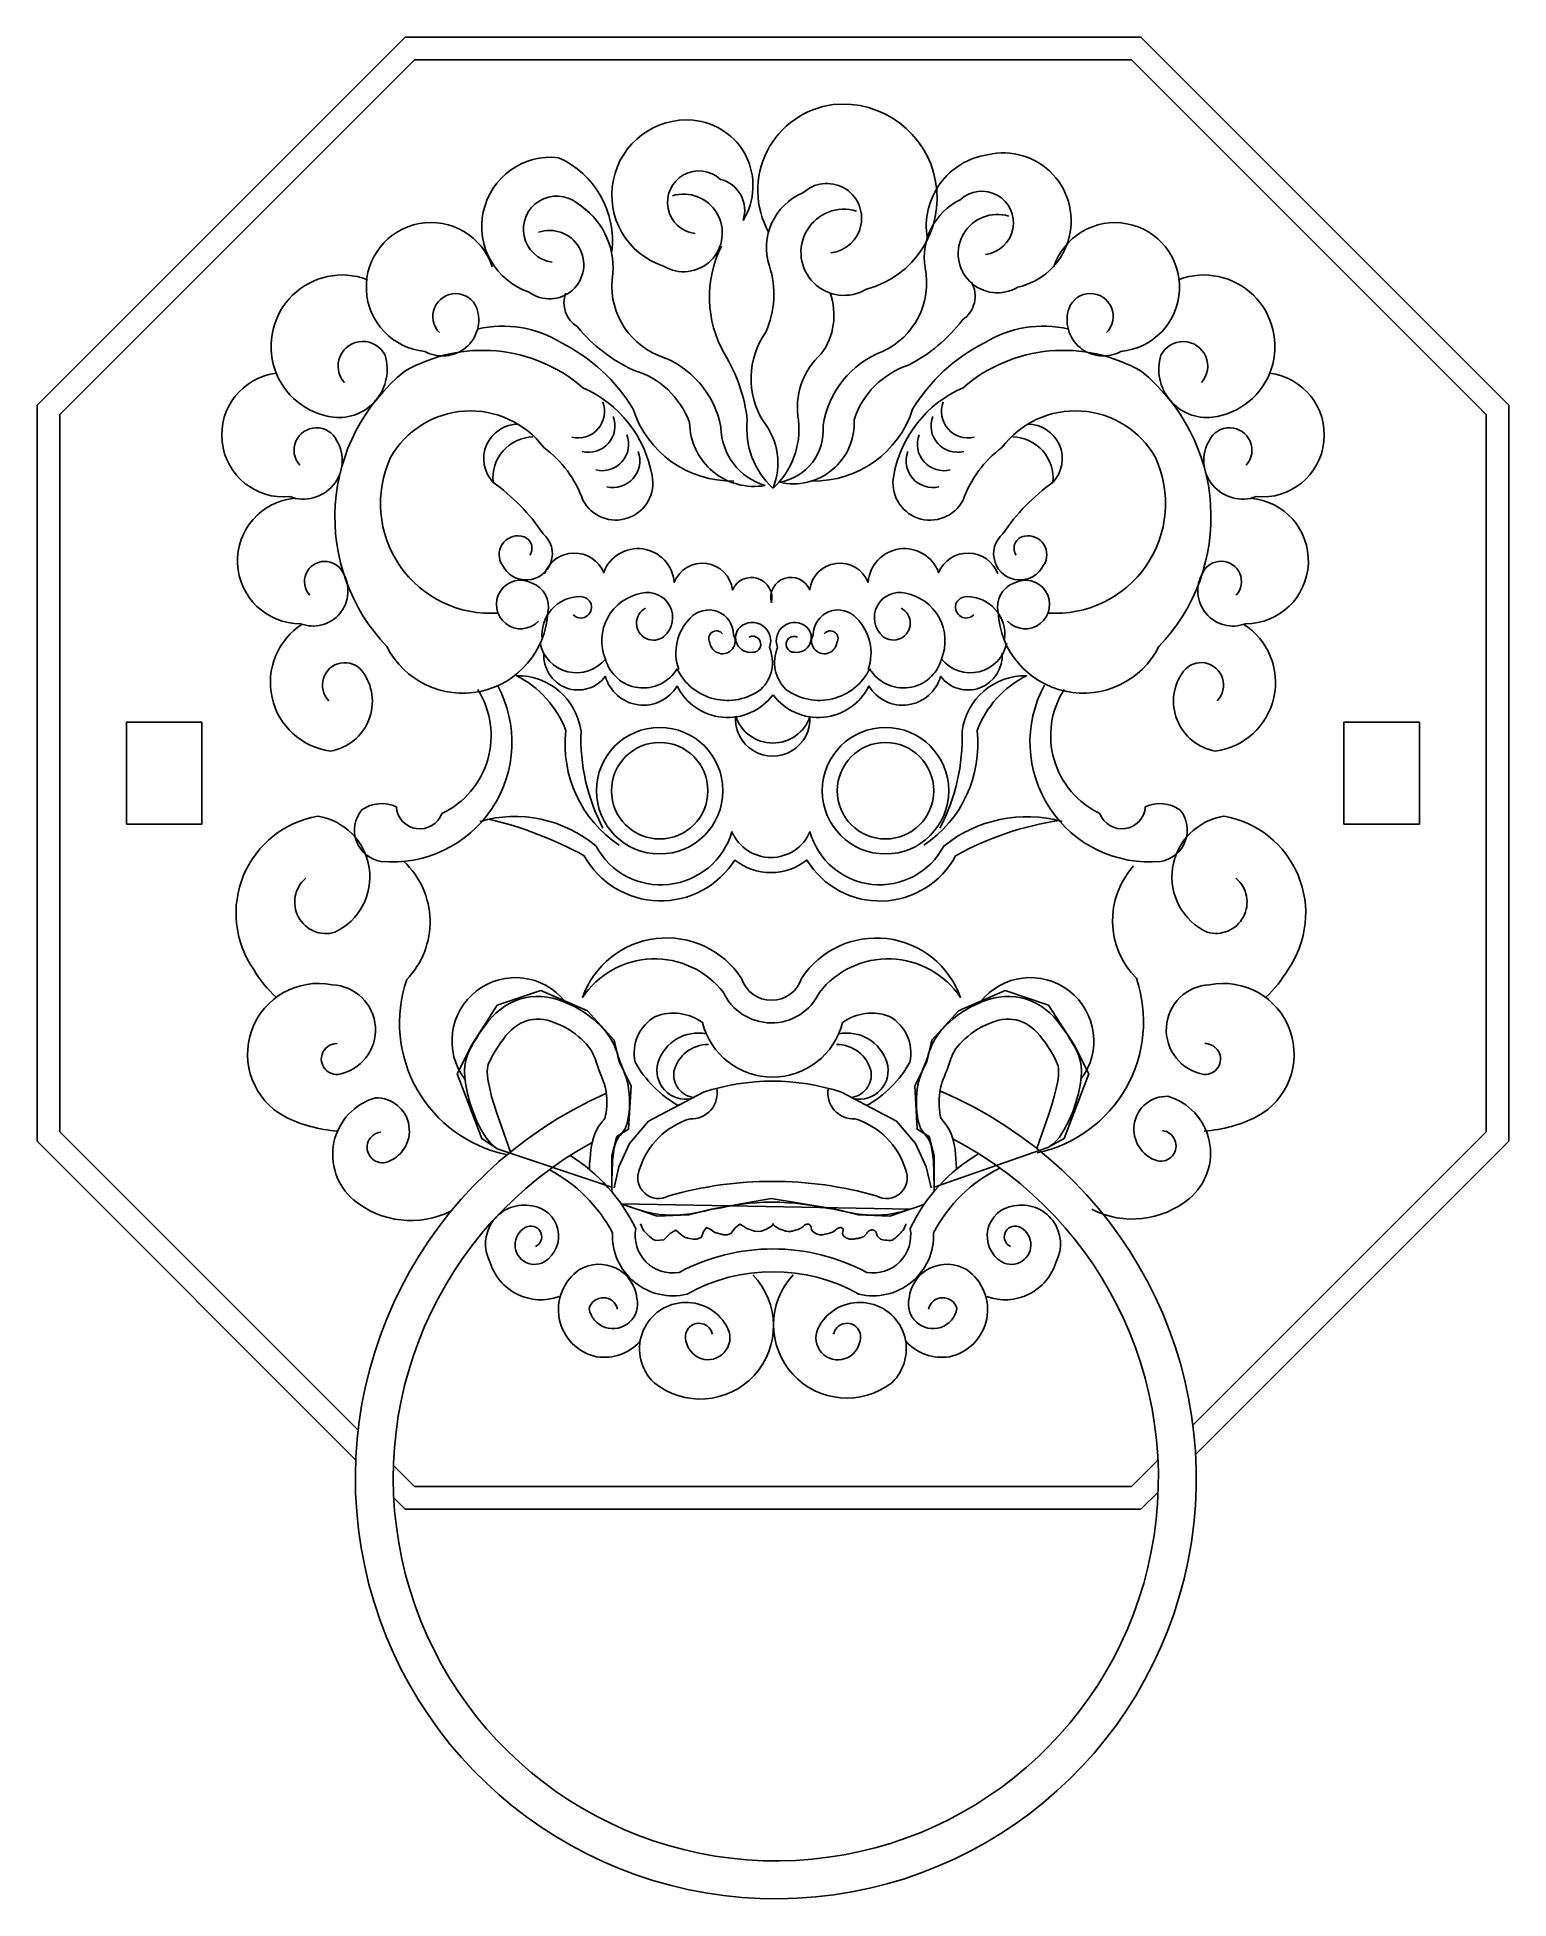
# Model space of a CAD drawing. Header units: metres. Extents: x 8018.8 to 8094.2, y 645.7 to 741.
import ezdxf

# ---------------------------------------------------------------- set-up
doc = ezdxf.new("R2010")
doc.units = ezdxf.units.M
for name, color, linetype in [('3', 3, 'Continuous'), ('4', 4, 'Continuous'), ('7', 7, 'Continuous')]:
    doc.layers.add(name, color=color, linetype=linetype)

msp = doc.modelspace()

# ---------------------------------------------------------------- linework, layer by layer
at = {"layer": '3'}
for centre, start, end in [((8046.48, 721.88), 256.14, 20.7), ((8066.45, 721.88), 159.3, 283.86), ((8047.01, 721.14), 256.14, 20.7), ((8065.92, 721.14), 159.3, 283.86), ((8047.71, 720.2), 256.14, 20.7), ((8048.28, 719.34), 256.14, 20.7), ((8064.64, 719.34), 159.3, 283.86), ((8065.22, 720.2), 159.3, 283.86)]:
    msp.add_arc(centre, 1.36, start, end, dxfattribs=at)
at = {"layer": '4'}
for points in [[(8035.09, 668.17), (8018.77, 684.5), (8018.77, 722.2), (8037.62, 741.04), (8075.31, 741.04), (8094.16, 722.2), (8094.16, 684.5), (8078.11, 668.45)], [(8076.19, 666.53), (8075.31, 665.65), (8037.62, 665.65), (8037.04, 666.23)]]:
    msp.add_lwpolyline(points, dxfattribs=at)
msp.add_arc((8056.61, 667.24), 21.54, 113.77, 67.02, dxfattribs=at)
at = {"layer": '7'}
for points in [[(8035.21, 669.7), (8019.93, 684.98), (8019.93, 721.71), (8038.1, 739.88), (8074.83, 739.88), (8093, 721.71), (8093, 684.98), (8077.97, 669.96)], [(8048.21, 681.92), (8048.21, 681.92), (8048.21, 682.03), (8048.21, 682.18), (8048.21, 682.37), (8048.21, 682.59), (8048.22, 682.82), (8048.23, 683.05), (8048.24, 683.29), (8048.25, 683.51), (8048.27, 683.71), (8048.29, 683.89), (8048.31, 684.06), (8048.34, 684.2), (8048.38, 684.33), (8048.42, 684.44), (8048.47, 684.54), (8048.52, 684.63), (8048.57, 684.72), (8048.63, 684.79), (8048.7, 684.87), (8048.76, 684.95), (8048.83, 685.04), (8048.89, 685.14), (8048.94, 685.27), (8048.99, 685.42), (8049.03, 685.59), (8049.07, 685.79), (8049.09, 686.01), (8049.11, 686.24), (8049.12, 686.48), (8049.11, 686.71), (8049.1, 686.95), (8049.07, 687.17), (8049.04, 687.38), (8048.99, 687.57), (8048.94, 687.76), (8048.88, 687.93), (8048.82, 688.09), (8048.76, 688.25), (8048.7, 688.4), (8048.64, 688.55), (8048.59, 688.7), (8048.54, 688.84), (8048.49, 688.99), (8048.44, 689.13), (8048.38, 689.28), (8048.32, 689.43), (8048.24, 689.59), (8048.15, 689.75), (8048.04, 689.91), (8047.91, 690.08), (8047.77, 690.25), (8047.61, 690.42), (8047.43, 690.6), (8047.23, 690.77), (8047.02, 690.93), (8046.8, 691.09), (8046.55, 691.25), (8046.3, 691.39), (8046.03, 691.52), (8045.75, 691.64), (8045.47, 691.74), (8045.18, 691.82), (8044.89, 691.88), (8044.6, 691.91), (8044.31, 691.91), (8044.03, 691.89), (8043.75, 691.84), (8043.48, 691.77), (8043.22, 691.67), (8042.97, 691.55), (8042.72, 691.41), (8042.5, 691.25), (8042.28, 691.07), (8042.08, 690.87), (8041.89, 690.66), (8041.72, 690.43), (8041.55, 690.21), (8041.4, 689.98), (8041.26, 689.75), (8041.12, 689.53), (8041, 689.31), (8040.89, 689.09), (8040.8, 688.87), (8040.72, 688.63), (8040.68, 688.37), (8040.66, 688.08), (8040.67, 687.75), (8040.72, 687.37), (8040.81, 686.94), (8040.94, 686.48), (8041.11, 686), (8041.3, 685.53), (8041.52, 685.08), (8041.77, 684.68), (8042.04, 684.35), (8042.34, 684.11), (8048.21, 682.14), (8048.21, 683.75), (8048.46, 684.74), (8049.07, 685.11), (8049.2, 687.33), (8048.58, 688.57), (8048.33, 689.68), (8046.97, 691.17), (8044.57, 692.21), (8042.34, 691.46), (8041.03, 689.44), (8040.29, 687.95), (8041.54, 684.63), (8042.34, 684.11)], [(8064.72, 681.92), (8064.72, 681.92), (8064.72, 682.03), (8064.72, 682.18), (8064.72, 682.37), (8064.71, 682.59), (8064.71, 682.82), (8064.7, 683.05), (8064.69, 683.29), (8064.68, 683.51), (8064.66, 683.71), (8064.64, 683.89), (8064.61, 684.06), (8064.58, 684.2), (8064.55, 684.33), (8064.51, 684.44), (8064.46, 684.54), (8064.41, 684.63), (8064.35, 684.72), (8064.29, 684.79), (8064.23, 684.87), (8064.17, 684.95), (8064.1, 685.04), (8064.04, 685.14), (8063.99, 685.27), (8063.94, 685.42), (8063.89, 685.59), (8063.86, 685.79), (8063.83, 686.01), (8063.82, 686.24), (8063.81, 686.48), (8063.81, 686.71), (8063.83, 686.95), (8063.85, 687.17), (8063.89, 687.38), (8063.94, 687.57), (8063.99, 687.76), (8064.05, 687.93), (8064.11, 688.09), (8064.17, 688.25), (8064.23, 688.4), (8064.29, 688.55), (8064.34, 688.7), (8064.39, 688.84), (8064.44, 688.99), (8064.49, 689.13), (8064.55, 689.28), (8064.61, 689.43), (8064.69, 689.59), (8064.78, 689.75), (8064.89, 689.91), (8065.02, 690.08), (8065.16, 690.25), (8065.32, 690.42), (8065.5, 690.6), (8065.69, 690.77), (8065.9, 690.93), (8066.13, 691.09), (8066.37, 691.25), (8066.63, 691.39), (8066.9, 691.52), (8067.17, 691.64), (8067.46, 691.74), (8067.75, 691.82), (8068.04, 691.88), (8068.33, 691.91), (8068.61, 691.91), (8068.9, 691.89), (8069.18, 691.84), (8069.45, 691.77), (8069.71, 691.67), (8069.96, 691.55), (8070.2, 691.41), (8070.43, 691.25), (8070.65, 691.07), (8070.85, 690.87), (8071.03, 690.66), (8071.21, 690.43), (8071.37, 690.21), (8071.53, 689.98), (8071.67, 689.75), (8071.8, 689.53), (8071.93, 689.31), (8072.04, 689.09), (8072.13, 688.87), (8072.2, 688.63), (8072.25, 688.37), (8072.27, 688.08), (8072.26, 687.75), (8072.2, 687.37), (8072.11, 686.94), (8071.98, 686.48), (8071.82, 686), (8071.62, 685.54), (8071.39, 685.1), (8071.14, 684.71), (8070.86, 684.39), (8070.55, 684.17), (8064.72, 682.14), (8064.72, 683.75), (8064.47, 684.74), (8063.85, 685.11), (8063.73, 687.33), (8064.35, 688.57), (8064.6, 689.68), (8065.96, 691.17), (8068.36, 692.21), (8070.58, 691.46), (8071.9, 689.44), (8072.64, 687.95), (8071.39, 684.63), (8070.55, 684.17)], [(8047.06, 683.06), (8047.06, 683.1), (8047.07, 683.35), (8047.09, 683.6), (8047.11, 683.83), (8047.14, 684.05), (8047.17, 684.27), (8047.21, 684.48), (8047.27, 684.68), (8047.34, 684.88), (8047.43, 685.07), (8047.53, 685.26), (8047.64, 685.41), (8047.73, 685.53), (8047.79, 685.6), (8047.83, 685.64), (8047.84, 685.66), (8047.85, 685.67), (8047.86, 685.69), (8047.87, 685.74), (8047.89, 685.83), (8047.92, 685.96), (8047.94, 686.12), (8047.95, 686.3), (8047.95, 686.48), (8047.95, 686.67), (8047.94, 686.85), (8047.92, 687), (8047.9, 687.15), (8047.87, 687.28), (8047.83, 687.41), (8047.78, 687.54), (8047.73, 687.68), (8047.68, 687.82), (8047.61, 687.98), (8047.55, 688.15), (8047.49, 688.32), (8047.44, 688.47), (8047.39, 688.61), (8047.35, 688.73), (8047.31, 688.84), (8047.26, 688.94), (8047.21, 689.03), (8047.16, 689.13), (8047.08, 689.24), (8047, 689.36), (8046.89, 689.48), (8046.77, 689.61), (8046.64, 689.74), (8046.49, 689.87), (8046.33, 690), (8046.15, 690.13), (8045.96, 690.25), (8045.76, 690.36), (8045.55, 690.46), (8045.33, 690.55), (8045.12, 690.63), (8044.91, 690.69), (8044.71, 690.73), (8044.53, 690.75), (8044.35, 690.75), (8044.17, 690.74), (8044, 690.71), (8043.83, 690.66), (8043.67, 690.6), (8043.51, 690.52), (8043.36, 690.43), (8043.21, 690.33), (8043.07, 690.21), (8042.93, 690.07), (8042.78, 689.91), (8042.65, 689.73), (8042.51, 689.54), (8042.38, 689.35), (8042.25, 689.14), (8042.13, 688.94), (8042.02, 688.76), (8041.95, 688.6), (8041.89, 688.48), (8041.86, 688.36), (8041.83, 688.23), (8041.82, 688.07), (8041.83, 687.85), (8041.87, 687.57), (8041.95, 687.2), (8042.05, 686.79), (8042.18, 686.36), (8042.32, 685.93), (8042.45, 685.54), (8043.01, 683.94)], [(8065.87, 683.06), (8065.87, 683.1), (8065.85, 683.35), (8065.84, 683.6), (8065.82, 683.83), (8065.79, 684.05), (8065.76, 684.27), (8065.71, 684.48), (8065.66, 684.68), (8065.59, 684.88), (8065.5, 685.07), (8065.39, 685.26), (8065.29, 685.41), (8065.19, 685.53), (8065.13, 685.6), (8065.1, 685.64), (8065.09, 685.66), (8065.08, 685.67), (8065.07, 685.69), (8065.05, 685.74), (8065.03, 685.83), (8065.01, 685.96), (8064.99, 686.12), (8064.98, 686.3), (8064.97, 686.48), (8064.98, 686.67), (8064.99, 686.85), (8065.01, 687), (8065.03, 687.15), (8065.06, 687.28), (8065.1, 687.41), (8065.14, 687.54), (8065.19, 687.68), (8065.25, 687.82), (8065.31, 687.98), (8065.38, 688.15), (8065.44, 688.32), (8065.49, 688.47), (8065.54, 688.61), (8065.58, 688.73), (8065.62, 688.84), (8065.66, 688.94), (8065.71, 689.03), (8065.77, 689.13), (8065.84, 689.24), (8065.93, 689.36), (8066.03, 689.48), (8066.15, 689.61), (8066.29, 689.74), (8066.44, 689.87), (8066.6, 690), (8066.78, 690.13), (8066.97, 690.25), (8067.17, 690.36), (8067.38, 690.46), (8067.59, 690.55), (8067.81, 690.63), (8068.01, 690.69), (8068.21, 690.73), (8068.4, 690.75), (8068.58, 690.75), (8068.75, 690.74), (8068.93, 690.71), (8069.09, 690.66), (8069.26, 690.6), (8069.42, 690.52), (8069.57, 690.43), (8069.71, 690.33), (8069.86, 690.21), (8070, 690.07), (8070.14, 689.91), (8070.28, 689.73), (8070.42, 689.54), (8070.55, 689.35), (8070.68, 689.14), (8070.8, 688.94), (8070.9, 688.76), (8070.98, 688.6), (8071.03, 688.48), (8071.07, 688.36), (8071.09, 688.23), (8071.1, 688.07), (8071.1, 687.85), (8071.06, 687.57), (8070.98, 687.2), (8070.87, 686.79), (8070.75, 686.36), (8070.61, 685.93), (8070.48, 685.54), (8069.98, 684.12)], [(8064.21, 681.27), (8064.21, 681.27), (8063.95, 681.18), (8063.71, 681.09), (8063.48, 681.02), (8063.26, 680.95), (8063.04, 680.89), (8062.84, 680.84), (8062.64, 680.79), (8062.44, 680.76), (8062.24, 680.73), (8062.04, 680.72), (8061.84, 680.71), (8061.64, 680.71), (8061.45, 680.71), (8061.26, 680.72), (8061.08, 680.74), (8060.9, 680.76), (8060.73, 680.78), (8060.57, 680.81), (8060.4, 680.84), (8060.22, 680.88), (8060.02, 680.92), (8059.81, 680.96), (8059.58, 681.01), (8059.32, 681.06), (8059.02, 681.11), (8058.7, 681.17), (8058.35, 681.22), (8057.98, 681.27), (8057.6, 681.32), (8057.21, 681.35), (8056.81, 681.37), (8056.41, 681.38), (8056.01, 681.37), (8055.62, 681.35), (8055.25, 681.32), (8054.88, 681.27), (8054.53, 681.22), (8054.2, 681.17), (8053.9, 681.11), (8053.62, 681.06), (8053.37, 681.01), (8053.15, 680.96), (8052.95, 680.92), (8052.76, 680.88), (8052.58, 680.84), (8052.41, 680.81), (8052.25, 680.78), (8052.08, 680.76), (8051.9, 680.74), (8051.72, 680.72), (8051.53, 680.71), (8051.34, 680.71), (8051.14, 680.71), (8050.94, 680.72), (8050.74, 680.73), (8050.54, 680.76), (8050.34, 680.79), (8050.14, 680.84), (8049.93, 680.89), (8049.72, 680.95), (8049.49, 681.02), (8049.24, 681.1), (8048.98, 681.19), (8048.7, 681.29), (8063.49, 681.02), (8062.45, 680.66), (8060.82, 680.72), (8059.68, 681.02), (8056.37, 681.56), (8053.3, 681.02), (8052.16, 680.72), (8050.53, 680.66), (8049.49, 681.02), (8048.7, 681.29)], [(8049.68, 680.27), (8049.78, 680.02), (8049.87, 679.89), (8050.02, 679.73), (8050.12, 679.64), (8050.21, 679.56), (8050.33, 679.47), (8050.46, 679.42), (8050.87, 679.45), (8051.2, 679.77), (8051.49, 679.95), (8051.71, 679.76), (8051.93, 679.58), (8052.1, 679.53), (8052.18, 679.52), (8052.38, 679.49), (8052.55, 679.48), (8052.62, 679.5), (8052.81, 679.58), (8052.91, 679.88), (8053.06, 680.08), (8053.24, 679.99), (8053.49, 679.83), (8053.95, 679.71), (8054.12, 679.7), (8054.17, 679.72), (8054.31, 679.77), (8054.54, 680.08), (8054.76, 680.25), (8054.92, 680.16), (8055.12, 680.02), (8055.51, 679.9), (8055.71, 679.88), (8055.86, 679.9), (8056.1, 679.98), (8056.43, 680.17), (8056.48, 680.28)], [(8076.18, 668.17), (8074.83, 666.81), (8038.1, 666.81), (8037.02, 667.89)]]:
    msp.add_lwpolyline(points, dxfattribs=at)
for points in [[(8056.24, 731.05, -0.53), (8059.55, 737.59, -0.93), (8061.25, 728.14, -1.54), (8060.74, 732.14)], [(8054.93, 731.66, 0.56), (8052.37, 736.79, 0.89), (8050.85, 729.32, 1.54), (8051.31, 732.92)], [(8064.37, 730.76, -0.42), (8067.46, 735.02, -1.01), (8069, 728.24, -1.54), (8068.54, 731.88)], [(8048.21, 730.07, 0.33), (8045.47, 734.87, 0.9), (8043.97, 727.99, 1.66), (8044.45, 731.05)], [(8052.48, 730.98, -1.38), (8053.77, 733.76, -0.44), (8054.93, 731.66, -0.23)], [(8059.43, 729.99, 1.38), (8058, 733.07, 0.39), (8056.28, 729.32, -0.19), (8056.09, 725.94, 0.3), (8055.97, 721.36, -0.27), (8056.47, 717.95, 0.15)], [(8056.06, 718.08, -0.33), (8053.8, 721.07, 0.27), (8050.6, 724.74, -0.35), (8048.26, 728.94, 0.28), (8046.43, 732.54, 1.31), (8045.15, 729.52)], [(8056.8, 718.25, 0.39), (8059.03, 721.15, -0.27), (8062.08, 724.95, 0.35), (8064.26, 729.23, -0.33), (8066.05, 732.72, -1.38), (8067.35, 729.92)], [(8042.08, 729.28, 1.85), (8038.63, 724.95, 0.69), (8041.29, 727.17, 1.23), (8039.38, 725.91)], [(8070.85, 729.28, -1.85), (8074.29, 724.95, -0.69), (8071.63, 727.17, -1.23), (8073.55, 725.91)], [(8053.82, 730.34, 0.25), (8053.98, 724.82, -0.11), (8055.15, 721.42, 0.24), (8056.46, 717.95, 0.23)], [(8035.66, 728.64, 1.12), (8033.95, 721.58, 0.54), (8036.59, 724.75, 1.15), (8034.51, 723.35)], [(8066.63, 728.51, -0.39), (8066.17, 726.56, -0.11), (8063.4, 724.24, 0.24), (8060.62, 721.45, -0.5), (8056.8, 718.25)], [(8077.27, 728.64, -1.12), (8078.98, 721.58, -0.54), (8076.34, 724.75, -1.15), (8078.41, 723.35)], [(8045.84, 727.94, 0.35), (8046.45, 726.2, 0.11), (8049.31, 723.99, -0.24), (8052.19, 721.3, 0.46), (8056.06, 718.08)], [(8059.39, 727.93, -0.25), (8058.94, 724.82, 0.26), (8057.77, 721.42, -0.24), (8056.47, 717.95, -0.23)], [(8041.33, 726.09, -0.2), (8045.63, 725.39, -0.14), (8049.3, 721.99, 0.33), (8054.46, 718.31)], [(8071.6, 726.09, 0.2), (8067.3, 725.39, 0.14), (8063.62, 721.99, -0.33), (8058.47, 718.31)], [(8042.38, 711.55, -0.57), (8036.87, 719.52, -0.54), (8044.73, 720.02, -0.15), (8046.73, 717.33, 0.87), (8050.27, 718.59, 0.25), (8046.73, 723.09, 0.32), (8037.6, 723.93, 0.44), (8036.68, 709.84, 0.77), (8044.93, 711.59, 0.37), (8044.13, 713.08, 2.04), (8044.45, 711.14)], [(8070.55, 711.55, 0.57), (8076.06, 719.52, 0.54), (8068.19, 720.02, 0.15), (8066.2, 717.33, -0.87), (8062.65, 718.59, -0.25), (8066.2, 723.09, -0.32), (8075.33, 723.93, -0.44), (8076.24, 709.84, -0.77), (8068, 711.59, -0.37), (8068.8, 713.08, -2.04), (8068.48, 711.14)], [(8031.03, 723.83, 0.99), (8031.71, 717.51, 0.71), (8034.11, 720.39, 1.15), (8032.22, 719.12)], [(8081.9, 723.83, -0.99), (8081.22, 717.51, -0.71), (8078.82, 720.39, -1.15), (8080.71, 719.12)], [(8044.01, 714.52, 0.56), (8043.56, 715.49, 0.66), (8042.6, 714, 1.23), (8044.69, 715.61, 0.09), (8042.12, 718.25, -0.66), (8043.43, 721.22)], [(8068.92, 714.52, -0.56), (8069.36, 715.49, -0.66), (8070.33, 714, -1.23), (8068.24, 715.61, -0.09), (8070.81, 718.25, 0.66), (8069.5, 721.22)], [(8031.98, 717.43, 0.96), (8032.26, 711, 0.71), (8034.44, 713.61, 1.15), (8032.73, 712.46)], [(8080.94, 717.43, -0.96), (8080.67, 711, -0.71), (8078.48, 713.61, -1.15), (8080.2, 712.46)], [(8056.38, 712.08, 0.92), (8054.39, 712.73, 0.78), (8051.4, 713.12, 0.81), (8047.79, 713.62, 0.68), (8044.76, 713.56)], [(8056.38, 712.07, -0.94), (8058.35, 712.73, -0.78), (8061.34, 713.12, -0.81), (8064.95, 713.62, -0.68), (8067.98, 713.56)], [(8046.22, 711.46, 1.55), (8046.59, 712.39, 0.45), (8044.64, 710.21)], [(8049.94, 711.8, 1.1), (8050.88, 710.35, 0.79), (8049.73, 712.56, 0.48), (8047.88, 709.19)], [(8063.03, 711.8, -1.1), (8062.1, 710.35, -0.79), (8063.25, 712.56, -0.48), (8065.09, 709.19)], [(8066.76, 711.46, -1.55), (8066.39, 712.39, -0.45), (8068.33, 710.21)], [(8053.88, 710.48, 0.95), (8053.23, 710.04, 1.23), (8054.44, 710.44, 0.69), (8052.22, 711.28, 0.29), (8051.64, 708.66)], [(8059.09, 710.48, -0.95), (8059.74, 710.04, -1.23), (8058.53, 710.44, -0.69), (8060.75, 711.28, -0.29), (8061.34, 708.66)], [(8032.35, 710.98, 0.7), (8033.8, 704.48, 0.56), (8035.42, 708.58, 1.05), (8033.71, 707.06, 1.15)], [(8055.85, 707.64, 0.31), (8056.28, 709.78, 0.79), (8054.78, 710.83, 0.73), (8055.41, 709.54, 1.29), (8055.25, 710.32)], [(8057.13, 707.64, -0.31), (8056.7, 709.78, -0.79), (8058.19, 710.83, -0.73), (8057.57, 709.54, -1.29), (8057.72, 710.32)], [(8080.57, 710.98, -0.7), (8079.13, 704.48, -0.56), (8077.5, 708.58, -1.05), (8079.22, 707.06, -1.15)], [(8044.53, 710.01, 0.63), (8047.88, 709.19, 0.66), (8051.55, 708.69, 0.47), (8055.85, 707.64, 0.47)], [(8044.73, 709.49, 0.75), (8047.88, 708.31, 0.66), (8051.55, 707.81, 0.56), (8056.46, 707.36, 0.56)], [(8068.2, 709.49, -0.75), (8065.05, 708.31, -0.66), (8061.38, 707.81, -0.56), (8056.47, 707.36, -0.56)], [(8068.44, 710.01, -0.63), (8065.09, 709.19, -0.66), (8061.42, 708.69, -0.47), (8057.13, 707.64, -0.47)], [(8042.35, 707.85, -0.6), (8036.38, 698.83, -0.58), (8035.4, 701.47, -0.27), (8037.17, 701.62, 0.81), (8039.5, 701.28, 0.45), (8041.34, 707.64)], [(8047.75, 700.54, -0.13), (8046.63, 705.5, 0.38), (8043.32, 708.34, -0.19), (8045.85, 705.53, 0.28), (8048.58, 699.66)], [(8065.02, 700.54, 0.13), (8066.15, 705.5, -0.38), (8069.46, 708.34, 0.19), (8066.92, 705.53, -0.28), (8064.2, 699.66)], [(8070.37, 707.85, 0.6), (8076.33, 698.83, 0.58), (8077.31, 701.47, 0.27), (8075.54, 701.62, -0.81), (8073.21, 701.28, -0.45), (8071.38, 707.64)], [(8032.53, 697.97, 0.81), (8034.02, 695.2, 0.74), (8033.14, 701.14, 0.55), (8029.86, 693.3, 0.08), (8031.01, 691.87, 0.08)], [(8041.44, 700.88, -0.25), (8047.4, 699.61, 0.67), (8054.36, 700.35, 0.66), (8058.36, 700.35, 0.68), (8065.21, 699.61, -0.24), (8071.28, 700.88)], [(8041.86, 701, -0.07), (8046.79, 699.12, 0.57), (8054.51, 698.9, 0.35), (8058.2, 698.9, 0.58), (8065.82, 699.12, -0.09), (8071.14, 700.93, -0.31)], [(8080.18, 697.97, -0.81), (8078.7, 695.2, -0.74), (8079.57, 701.14, -0.55), (8082.85, 693.3, -0.08), (8081.71, 691.87, -0.08)], [(8037.55, 698.83, -0.42), (8037.7, 692.78, 0.45), (8042.79, 683.82, 0.45)], [(8074.94, 698.6, 0.4), (8075.08, 692.85, -0.45), (8070, 683.9, -0.45)], [(8053.93, 692.12, 0.51), (8046.7, 691.86, -0.62), (8054.85, 692.84, 0.73), (8057.93, 692.84, -0.62), (8066.07, 691.86, 0.51), (8058.84, 692.12, -0.64), (8053.91, 692.15)], [(8034.13, 689.5, 1.05), (8034.18, 687.92, 0.9), (8033.88, 692.51, 0.86), (8031.45, 685.76, 0.1), (8034.15, 685.02, 0.14)], [(8078.58, 689.5, -1.05), (8078.54, 687.92, -0.9), (8078.83, 692.51, -0.86), (8081.26, 685.76, -0.1), (8078.56, 685.02, -0.14)], [(8061.25, 686.32, 0.14), (8063.48, 688.55, 0.33), (8062.43, 690.89, 0.25), (8060.03, 690.58, -0.78), (8052.85, 690.58, 0.25), (8050.45, 690.89, 0.33), (8049.4, 688.55, 0.14), (8051.63, 686.32)], [(8053.05, 690, 0.38), (8050.58, 688.54, 0.57), (8052.29, 686.68)], [(8053.16, 689.45, 0.35), (8051.39, 688.07, 0.43), (8052.43, 686.74)], [(8060.45, 686.74, 0.43), (8061.49, 688.07, 0.35), (8059.72, 689.45, 0.35)], [(8060.59, 686.68, 0.57), (8062.3, 688.54, 0.38), (8059.83, 690, 0.38)], [(8064.56, 682.11), (8064.32, 683.19), (8063.76, 684.38), (8062.79, 685.52), (8059.98, 687.01, 0.16), (8052.9, 687.01), (8050.09, 685.52), (8049.12, 684.38), (8048.56, 683.19), (8048.32, 682.11)], [(8036.38, 684.97, 1.05), (8036.62, 683.41, 0.88), (8036.1, 686.72, 0.6), (8034.98, 681.5, 0.3), (8039.98, 680.93, 0.3)], [(8059.3, 687.21, 0.49), (8060.66, 685.65, -0.25), (8063.25, 683.06, -0.72), (8061.75, 681.7, 0.14), (8051.13, 681.7, -0.72), (8049.63, 683.06, -0.25), (8052.22, 685.65, 0.49), (8053.58, 687.21)], [(8076.41, 685.04, -1.05), (8076.17, 683.49, -0.88), (8076.69, 686.8, -0.6), (8077.8, 681.57, -0.3), (8072.8, 681.01, -0.3)], [(8046.07, 683.77, -0.14), (8049.43, 680.03, 0.52), (8051.65, 677.78, -0.25), (8061.27, 677.78, 0.52), (8063.49, 680.03, -0.15), (8067, 683.85, -0.15)], [(8045.01, 683.04, -0.15), (8048.24, 679.81, 0.5), (8052.06, 676.67, -0.26), (8060.87, 676.67, 0.5), (8064.69, 679.81, -0.16), (8068.09, 683.12, -0.16)], [(8044.29, 679.1, 0.94), (8043.9, 680.13, 1.08), (8044.74, 678.32, 0.71), (8044.12, 681.19, 0.63), (8041.96, 678.32, 0.43), (8045.51, 676.54, 0.43)], [(8068.64, 679.1, -0.94), (8069.03, 680.13, -1.08), (8068.18, 678.32, -0.71), (8068.81, 681.19, -0.63), (8070.97, 678.32, -0.43), (8067.42, 676.54, -0.43)], [(8063.28, 680.27, -0.04), (8063.18, 680.02, -0.07), (8063.09, 679.89, -0.01), (8062.94, 679.73, -0.01), (8062.84, 679.64, -0.02), (8062.75, 679.56, -0.01), (8062.63, 679.47, -0.15), (8062.5, 679.42, -0.05), (8062.09, 679.45, -0.31), (8061.77, 679.77, 0.44), (8061.47, 679.95, 0.22), (8061.25, 679.76, -0.22), (8061.03, 679.58, -0.01), (8060.86, 679.53, -0.02), (8060.78, 679.52, -0.02), (8060.59, 679.49, -0.03), (8060.42, 679.48, -0.09), (8060.34, 679.5, -0.03), (8060.16, 679.58, -0.4), (8060.05, 679.88, 0.58), (8059.91, 680.08, 0.17), (8059.72, 679.99, -0.12), (8059.47, 679.83, -0.03), (8059.01, 679.71, -0.09), (8058.84, 679.7, -0.04), (8058.79, 679.72, -0.02), (8058.66, 679.77, -0.28), (8058.42, 680.08, 0.44), (8058.2, 680.25, 0.18), (8058.04, 680.16, -0.13), (8057.84, 680.02, -0.04), (8057.46, 679.9, -0.07), (8057.25, 679.88, -0.05), (8057.1, 679.9, -0.03), (8056.87, 679.98, -0.07), (8056.54, 680.17, -0.23), (8056.48, 680.28, 0.26)], [(8048.5, 675.9, 0.78), (8047.04, 675.93, 1.03), (8049.49, 676.45, 0.55), (8046.55, 677.92, 0.66), (8047.43, 673.46, 0.25), (8049.66, 674.25, 0.12)], [(8064.43, 675.9, -0.78), (8065.89, 675.93, -1.03), (8063.44, 676.45, -0.55), (8066.38, 677.92, -0.66), (8065.5, 673.46, -0.25), (8063.27, 674.25, -0.12)], [(8053.36, 674.61, 1.13), (8052.04, 674.18, 1.19), (8054.08, 675.04, 1.16), (8050.37, 672.13, 0.94), (8055.44, 677.65, 1.15)], [(8059.57, 674.61, -1.13), (8060.89, 674.18, -1.19), (8058.84, 675.04, -1.16), (8062.55, 672.13, -0.92), (8057.49, 677.65, -1.15)]]:
    msp.add_lwpolyline(points, format="xyb", dxfattribs=at)
for points in [[(8023.34, 700.74), (8027.21, 700.74), (8027.21, 705.96), (8023.34, 705.96)], [(8089.59, 700.74), (8085.71, 700.74), (8085.71, 705.96), (8089.59, 705.96)]]:
    msp.add_lwpolyline(points, close=True, dxfattribs=at)
for centre, radius in [((8050.66, 702.45), 3.24), ((8062.23, 702.45), 3.24), ((8050.66, 702.45), 2.47), ((8062.23, 702.45), 2.47)]:
    msp.add_circle(centre, radius, dxfattribs=at)
for centre, radius, start, end in [((8044.22, 718.46), 2.11, 91.55, 185.74), ((8068.7, 718.46), 2.11, 354.26, 88.45), ((8056.45, 706.13), 1.91, 175.74, 3.87), ((8056.46, 706.9), 2.01, 198.49, 341.12), ((8043.27, 689.63), 3.25, 38.39, 217.09), ((8069.65, 689.63), 3.25, 322.91, 141.61), ((8056.61, 667.24), 19.6, 118.67, 62.44)]:
    msp.add_arc(centre, radius, start, end, dxfattribs=at)

doc.saveas('drawing.dxf')
